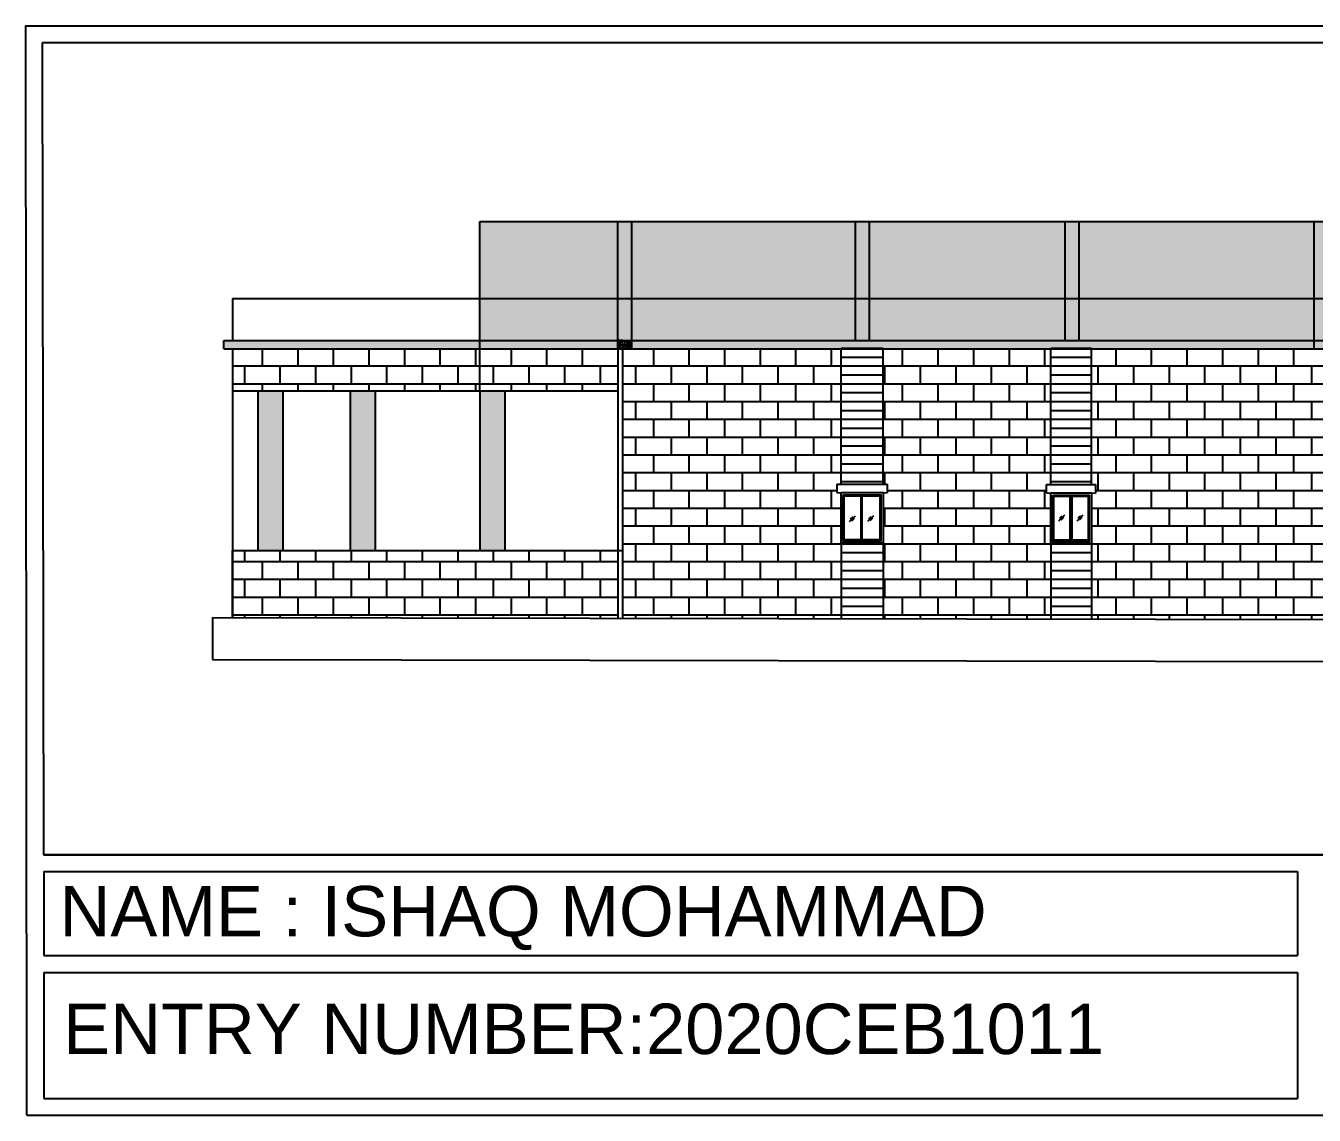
# Model space of a CAD drawing. Header units: inches. Extents: x 2770 to 5455, y -1794 to 2520.
# Drawn here: x 2889 to 3809, y -1794 to -1016 of the extents above; entities that cross this region are included whole.
import ezdxf

# ---------------------------------------------------------------- set-up
doc = ezdxf.new("R2010")
doc.units = ezdxf.units.IN
for name, color, linetype in [('bricks', 202, 'Continuous'), ('doors and windows', 220, 'Continuous'), ('elevation', 92, 'Continuous')]:
    doc.layers.add(name, color=color, linetype=linetype)
doc.styles.get("Standard").update_dxf_attribs({"font": 'arial.ttf', "height": 42})
pattern_1 = [(0, (-1349.237, -2769.8536), (1e-15, 6.35), [])]
pattern_2 = [(0, (-1349.237, -2769.854), (0, 12.7), []), (90, (-1349.237, -2769.854), (-25.4, 2e-15), [12.7, -12.7]), (90, (-1336.537, -2769.854), (-25.4, 2e-15), [-12.7, 12.7])]
pattern_3 = [(50, (-1349.237, -2769.8536), (1.8218467, -0.15939086), [0.1905, -2.0955]), (355, (-1349.237, -2769.8536), (-0.3524342, 1.91056845), [0.1524, -1.67640584]), (100.451445, (-1349.0851, -2769.8669), (1.46941247, 1.7511775), [0.1619001, -1.78090245]), (46.1842, (-1349.237, -2769.3456), (2.7107904, -0.4204233), [0.28575, -3.14325]), (96.635558, (-1349.011, -2769.3806), (2.3740413, 2.4742612), [0.2428502, -2.6713561]), (351.18415, (-1349.237, -2769.3456), (2.3740413, 2.4742612), [0.2285997, -2.5145973]), (21, (-1348.983, -2769.4726), (1.5161439, -1.02265198), [0.1905, -2.0955]), (326, (-1348.983, -2769.4726), (0.6180203, 1.84187966), [0.1524, -1.6764]), (71.451445, (-1348.8566, -2769.5578), (2.1341642, 0.8192277), [0.1619001, -1.7808994]), (37.5, (-1349.2369, -2769.8536), (0.03088603, 0.84555039), [0, -1.65608, 0, -1.7018, 0, -1.68275]), (7.5, (-1349.2369, -2769.8536), (0.66819663, 1.00180575), [0, -0.97028, 0, -1.61798, 0, -0.64135]), (327.5, (-1349.80335, -2769.8536), (1.35590595, -0.05728744), [0, -0.635, 0, -1.9812, 0, -2.6289]), (317.5, (-1350.0573, -2769.8536), (1.48129181, 0.2542649), [0, -0.8255, 0, -1.31572, 0, -1.8669])]

msp = doc.modelspace()

# ---------------------------------------------------------------- hatches: boundary and pattern name
at = {"true_color": 0x636466}
h = msp.add_hatch(dxfattribs=at)
h.set_pattern_fill('AR-CONC', color=251, scale=0.01)
h.set_pattern_definition(pattern_3)
h.paths.add_polyline_path([(3321.36, -1155.3), (3311.36, -1155.3), (3311.36, -1210.3), (3321.36, -1210.3)])
h.paths.add_polyline_path([(3321.36, -1210.3), (3311.36, -1210.3), (3311.36, -1240.3), (3314.8, -1240.3), (3321.36, -1240.3)])
h = msp.add_hatch(dxfattribs=at)
h.set_pattern_fill('AR-CONC', color=251, scale=0.01)
h.set_pattern_definition(pattern_3)
h.paths.add_polyline_path([(3490.9, -1155.3), (3480.9, -1155.3), (3480.9, -1210.3), (3490.9, -1210.3)])
h.paths.add_polyline_path([(3490.9, -1210.3), (3480.9, -1210.3), (3480.9, -1240.3), (3490.9, -1240.3)])
h.paths.add_polyline_path([(3640.78, -1155.3), (3630.78, -1155.3), (3630.78, -1210.3), (3640.78, -1210.3)])
h.paths.add_polyline_path([(3640.78, -1210.3), (3630.78, -1210.3), (3630.78, -1240.3), (3640.78, -1240.3)])
h.paths.add_polyline_path([(3818.65, -1155.3), (3808.65, -1155.3), (3808.65, -1210.3), (3818.65, -1210.3)])
h.paths.add_polyline_path([(3818.65, -1210.3), (3808.65, -1210.3), (3808.65, -1240.3), (3818.65, -1240.3)])
h.paths.add_polyline_path([(3900.41, -1155.3), (3890.41, -1155.3), (3890.41, -1210.3), (3900.41, -1210.3)])
h.paths.add_polyline_path([(3900.41, -1210.3), (3890.41, -1210.3), (3890.41, -1240.3), (3900.41, -1240.3)])
h.paths.add_polyline_path([(4068.25, -1155.3), (4058.25, -1155.3), (4058.25, -1210.3), (4068.25, -1210.3)])
h.paths.add_polyline_path([(4068.25, -1210.3), (4058.25, -1210.3), (4058.25, -1240.3), (4068.25, -1240.3)])
h.paths.add_polyline_path([(4243.54, -1155.3), (4233.54, -1155.3), (4233.54, -1210.3), (4243.54, -1210.3)])
h.paths.add_polyline_path([(4243.54, -1210.3), (4233.54, -1210.3), (4233.54, -1240.3), (4243.54, -1240.3)])
h.paths.add_polyline_path([(4400.41, -1155.3), (4390.41, -1155.3), (4390.41, -1210.3), (4400.41, -1210.3)])
h.paths.add_polyline_path([(4400.41, -1210.3), (4390.41, -1210.3), (4390.41, -1240.3), (4400.41, -1240.3)])
h.paths.add_polyline_path([(4482.17, -1155.3), (4472.17, -1155.3), (4472.17, -1210.3), (4482.17, -1210.3)])
h.paths.add_polyline_path([(4482.17, -1210.3), (4472.17, -1210.3), (4472.17, -1240.3), (4482.17, -1240.3)])
h.paths.add_polyline_path([(4620.72, -1155.31), (4610.72, -1155.31), (4610.72, -1210.3), (4620.72, -1210.3)])
h.paths.add_polyline_path([(4620.72, -1210.3), (4610.72, -1210.3), (4610.72, -1240.3), (4615.72, -1240.3), (4620.72, -1240.3)])
h.paths.add_polyline_path([(4879.21, -1155.31), (4869.21, -1155.31), (4869.21, -1210.3), (4879.21, -1210.3)])
h.paths.add_polyline_path([(4879.21, -1210.3), (4869.21, -1210.3), (4869.21, -1240.3), (4879.21, -1240.3)])
h.paths.add_polyline_path([(5051.85, -1155.31), (5041.85, -1155.31), (5041.85, -1210.3), (5051.85, -1210.3)])
h.paths.add_polyline_path([(5051.85, -1210.3), (5041.85, -1210.3), (5041.85, -1240.3), (5051.85, -1240.3)])
h = msp.add_hatch(dxfattribs=at)
h.set_pattern_fill('AR-CONC', color=251, scale=0.01)
h.set_pattern_definition(pattern_3)
h.paths.add_polyline_path([(3212.8, -1240.3), (3030.05, -1240.3), (3030.05, -1246.3), (3212.8, -1246.3)])
h = msp.add_hatch(dxfattribs=at)
h.set_pattern_fill('AR-CONC', color=251, scale=0.01)
h.set_pattern_definition(pattern_3)
h.paths.add_polyline_path([(3311.36, -1240.3), (3212.8, -1240.3), (3212.8, -1246.3), (3311.36, -1246.3)])
h.paths.add_polyline_path([(3808.65, -1240.3), (3321.36, -1240.3), (3321.36, -1246.3), (3808.65, -1246.3)])
h.paths.add_polyline_path([(4390.41, -1240.3), (3900.41, -1240.3), (3900.41, -1246.3), (4390.41, -1246.3)])
h.paths.add_polyline_path([(4472.17, -1240.3), (4400.41, -1240.3), (4400.41, -1246.3), (4472.17, -1246.3)])
h.paths.add_polyline_path([(4482.17, -1240.3), (4472.17, -1240.3), (4472.17, -1246.3), (4482.17, -1246.3)])
h.paths.add_polyline_path([(4755.35, -1240.3), (4482.17, -1240.3), (4482.17, -1246.3), (4764.35, -1246.3)])
h.paths.add_polyline_path([(5171.41, -1240.3), (4803.89, -1240.3), (4813.03, -1246.3), (5171.41, -1246.3)])
h.paths.add_polyline_path([(4797.94, -1240.3), (4788.94, -1240.3), (4788.94, -1245.62), (4789.97, -1246.3), (4797.94, -1246.3)])
h.paths.add_polyline_path([(4803.89, -1240.3), (4797.94, -1240.3), (4797.94, -1246.3), (4800.94, -1246.3), (4800.94, -1241.95), (4807.56, -1246.3), (4812.94, -1246.3), (4812.94, -1246.24)])
h.paths.add_polyline_path([(4773.94, -1240.3), (4769.44, -1240.3), (4769.44, -1246.3), (4773.94, -1246.3)])
h.paths.add_polyline_path([(4776.94, -1241.34), (4784.5, -1246.3), (4789.97, -1246.3), (4788.94, -1245.62), (4788.94, -1240.3), (4785.94, -1240.3), (4785.94, -1243.65), (4780.82, -1240.3), (4773.94, -1240.3), (4773.94, -1246.3), (4776.94, -1246.3)])
h.paths.add_polyline_path([(4400.41, -1240.3), (4390.41, -1240.3), (4390.41, -1246.3), (4400.41, -1246.3)])
h.paths.add_polyline_path([(3890.41, -1240.3), (3818.65, -1240.3), (3818.65, -1246.3), (3890.41, -1246.3)])
h.paths.add_polyline_path([(3900.41, -1240.3), (3890.41, -1240.3), (3890.41, -1246.3), (3900.41, -1246.3)])
h.paths.add_polyline_path([(3818.65, -1240.3), (3808.65, -1240.3), (3808.65, -1246.3), (3818.65, -1246.3)])
h = msp.add_hatch(dxfattribs=at)
h.set_pattern_fill('AR-CONC', color=251, scale=0.01)
h.set_pattern_definition(pattern_3)
h.paths.add_polyline_path([(3321.36, -1240.3), (3311.36, -1240.3), (3311.36, -1246.3), (3321.36, -1246.3)])
at = {"true_color": 0x939598}
h = msp.add_hatch(dxfattribs=at)
h.set_pattern_fill('AR-CONC', color=252, scale=0.025)
h.set_pattern_definition([(50, (-1349.237, -2769.8536), (4.5546167, -0.398477), [0.47625, -5.23875]), (355, (-1349.237, -2769.8536), (-0.8810855, 4.776421), [0.381, -4.1910146]), (100.45144, (-1348.8574, -2769.8868), (3.673531, 4.3779438), [0.40475, -4.452256]), (46.1842, (-1349.237, -2768.5836), (6.776976, -1.051058), [0.714375, -7.858125]), (96.63556, (-1348.672, -2768.671), (5.935103, 6.185653), [0.607126, -6.67839]), (351.18415, (-1349.237, -2768.5836), (5.935103, 6.185653), [0.571499, -6.286493]), (21, (-1348.602, -2768.901), (3.7903598, -2.55663), [0.47625, -5.23875]), (326, (-1348.602, -2768.901), (1.5450507, 4.604699), [0.381, -4.191]), (71.45144, (-1348.286, -2769.114), (5.3354105, 2.0480692), [0.40475, -4.4522484]), (37.5, (-1349.237, -2769.8536), (0.0772151, 2.11387597), [0, -4.1402, 0, -4.2545, 0, -4.206875]), (7.5, (-1349.237, -2769.8536), (1.6704916, 2.5045144), [0, -2.4257, 0, -4.04495, 0, -1.603375]), (327.5, (-1350.653, -2769.8536), (3.3897649, -0.1432186), [0, -1.5875, 0, -4.953, 0, -6.57225]), (317.5, (-1351.288, -2769.8536), (3.7032295, 0.6356623), [0, -2.06375, 0, -3.2893, 0, -4.66725])])
h.paths.add_polyline_path([(3230.8, -1276.3), (3212.8, -1276.3), (3212.8, -1390.31), (3230.8, -1390.31)])
h.paths.add_polyline_path([(3138.26, -1276.3), (3120.26, -1276.3), (3120.26, -1390.31), (3138.26, -1390.31)])
h.paths.add_polyline_path([(3072.26, -1276.3), (3054.26, -1276.3), (3054.26, -1390.31), (3072.26, -1390.31)])
at = {"layer": 'bricks', "true_color": 0xa953a0}
h = msp.add_hatch(dxfattribs=at)
h.set_pattern_fill('BRICK', color=215, scale=2)
h.set_pattern_definition(pattern_2)
h.paths.add_polyline_path([(3311.36, -1155.3), (3212.8, -1155.3), (3212.8, -1210.3), (3311.36, -1210.3)])
h.paths.add_polyline_path([(3480.9, -1155.3), (3321.36, -1155.3), (3321.36, -1210.3), (3480.9, -1210.3)])
h.paths.add_polyline_path([(3311.36, -1210.3), (3212.8, -1210.3), (3212.8, -1240.3), (3311.36, -1240.3)])
h.paths.add_polyline_path([(3480.9, -1210.3), (3321.36, -1210.3), (3321.36, -1240.3), (3480.9, -1240.3)])
h.paths.add_polyline_path([(3630.78, -1155.3), (3490.9, -1155.3), (3490.9, -1210.3), (3630.78, -1210.3)])
h.paths.add_polyline_path([(3630.78, -1210.3), (3490.9, -1210.3), (3490.9, -1240.3), (3630.78, -1240.3)])
h.paths.add_polyline_path([(3808.65, -1155.3), (3640.78, -1155.3), (3640.78, -1210.3), (3808.65, -1210.3)])
h.paths.add_polyline_path([(3808.65, -1210.3), (3640.78, -1210.3), (3640.78, -1240.3), (3808.65, -1240.3)])
h.paths.add_polyline_path([(3890.41, -1155.3), (3818.65, -1155.3), (3818.65, -1210.3), (3890.41, -1210.3)])
h.paths.add_polyline_path([(3890.41, -1210.3), (3818.65, -1210.3), (3818.65, -1240.3), (3890.41, -1240.3)])
h.paths.add_polyline_path([(4058.25, -1155.3), (3900.41, -1155.3), (3900.41, -1210.3), (4058.25, -1210.3)])
h.paths.add_polyline_path([(4058.25, -1210.3), (3900.41, -1210.3), (3900.41, -1240.3), (4058.25, -1240.3)])
h.paths.add_polyline_path([(4233.54, -1155.3), (4068.25, -1155.3), (4068.25, -1210.3), (4233.54, -1210.3)])
h.paths.add_polyline_path([(4233.54, -1210.3), (4068.25, -1210.3), (4068.25, -1240.3), (4233.54, -1240.3)])
h.paths.add_polyline_path([(4390.41, -1155.3), (4243.54, -1155.3), (4243.54, -1210.3), (4390.41, -1210.3)])
h.paths.add_polyline_path([(4390.41, -1210.3), (4243.54, -1210.3), (4243.54, -1240.3), (4390.41, -1240.3)])
h.paths.add_polyline_path([(4472.17, -1155.3), (4400.41, -1155.3), (4400.41, -1210.3), (4472.17, -1210.3)])
h.paths.add_polyline_path([(4472.17, -1210.3), (4400.41, -1210.3), (4400.41, -1240.3), (4472.17, -1240.3)])
h.paths.add_polyline_path([(4610.72, -1155.31), (4482.17, -1155.3), (4482.17, -1210.3), (4610.72, -1210.3)])
h.paths.add_polyline_path([(4610.72, -1210.3), (4482.17, -1210.3), (4482.17, -1240.3), (4610.72, -1240.3)])
h.paths.add_polyline_path([(4869.21, -1155.31), (4620.72, -1155.31), (4620.72, -1210.3), (4869.21, -1210.3)])
h.paths.add_polyline_path([(4761.94, -1212.78), (4782.05, -1225.97), (4803.89, -1240.3), (4869.21, -1240.3), (4869.21, -1210.3), (4620.72, -1210.3), (4620.72, -1240.3), (4761.94, -1240.3), (4761.94, -1222.3)])
h.paths.add_polyline_path([(5041.85, -1155.31), (4879.21, -1155.31), (4879.21, -1210.3), (5041.85, -1210.3)])
h.paths.add_polyline_path([(5041.85, -1210.3), (4879.21, -1210.3), (4879.21, -1240.3), (5041.85, -1240.3)])
h.paths.add_polyline_path([(5165.41, -1155.31), (5051.85, -1155.31), (5051.85, -1210.3), (5165.41, -1210.3)])
h.paths.add_polyline_path([(5165.41, -1210.3), (5051.85, -1210.3), (5051.85, -1240.3), (5165.41, -1240.3)])
at = {"layer": 'bricks', "true_color": 0xf27172}
h = msp.add_hatch(dxfattribs=at)
h.set_pattern_fill('BRICK', color=11, scale=2)
h.set_pattern_definition(pattern_2)
h.paths.add_polyline_path([(3311.36, -1390.31), (3164.21, -1390.31), (3036.26, -1390.31), (3036.26, -1438.31), (3311.36, -1438.76)])
h.paths.add_polyline_path([(3311.36, -1246.3), (3036.26, -1246.3), (3036.26, -1276.3), (3311.36, -1276.3)])
at = {"layer": 'bricks', "true_color": 0x2776bb}
h = msp.add_hatch(dxfattribs=at)
h.set_pattern_fill('BRICK', color=152, scale=2)
h.set_pattern_definition(pattern_2)
h.paths.add_polyline_path([(3470.96, -1349.03), (3467.96, -1349.02), (3467.96, -1343.02), (3470.96, -1343.03), (3470.96, -1246.3), (3314.8, -1246.3), (3314.8, -1438.77), (3470.96, -1439.03), (3470.96, -1385.03)])
h = msp.add_hatch(dxfattribs=at)
h.set_pattern_fill('BRICK', color=152, scale=2)
h.set_pattern_definition(pattern_2)
h.paths.add_polyline_path([(3620.68, -1246.3), (3500.85, -1246.3), (3500.85, -1343.08), (3503.85, -1343.08), (3503.85, -1349.08), (3500.85, -1349.08), (3500.85, -1385.08), (3500.85, -1439.08), (3620.68, -1439.28), (3620.68, -1385.33), (3620.68, -1349.28), (3617.68, -1349.27), (3617.68, -1343.27), (3620.68, -1343.28)])
h = msp.add_hatch(dxfattribs=at)
h.set_pattern_fill('BRICK', color=152, scale=2)
h.set_pattern_definition(pattern_2)
h.paths.add_polyline_path([(3818.65, -1346.55), (3818.65, -1246.3), (3649.72, -1246.3), (3649.68, -1343.33), (3652.68, -1343.33), (3652.68, -1349.33), (3649.66, -1349.33), (3649.66, -1385.33), (3649.66, -1439.33), (3818.65, -1439.61)])
at = {"layer": 'elevation'}
h = msp.add_hatch(dxfattribs=at)
h.set_pattern_fill('ANSI31', color=256, scale=2, angle=315)
h.set_pattern_definition(pattern_1)
h.paths.add_polyline_path([(3500.85, -1240.3), (3470.96, -1240.3), (3470.96, -1343.03), (3500.85, -1343.08)])
h = msp.add_hatch(dxfattribs=at)
h.set_pattern_fill('ANSI31', color=256, scale=2, angle=315)
h.set_pattern_definition(pattern_1)
h.paths.add_polyline_path([(3649.66, -1385.33), (3620.68, -1385.33), (3620.68, -1439.28), (3649.64, -1439.33)])
h.paths.add_polyline_path([(3649.72, -1240.3), (3620.68, -1240.3), (3620.68, -1343.28), (3649.68, -1343.33)])
h = msp.add_hatch(dxfattribs=at)
h.set_pattern_fill('ANSI31', color=256, scale=2, angle=315)
h.set_pattern_definition(pattern_1)
h.paths.add_polyline_path([(3500.85, -1385.08), (3470.96, -1385.08), (3470.96, -1439.03), (3500.85, -1439.08)])

# ---------------------------------------------------------------- linework, layer by layer
for p, q in [((3212.8, -1210.3), (3212.8, -1155.3)), ((3212.8, -1155.3), (3212.8, -1155.3)), ((3212.8, -1155.3), (5165.41, -1155.31)), ((3311.36, -1246.3), (3311.36, -1155.3)), ((3321.36, -1246.3), (3321.36, -1155.3)), ((3480.9, -1155.3), (3480.9, -1240.3)), ((3490.9, -1155.3), (3490.9, -1240.3)), ((3630.78, -1155.3), (3630.78, -1240.3)), ((3640.78, -1155.3), (3640.78, -1240.3)), ((3808.65, -1246.3), (3808.65, -1155.3)), ((3036.26, -1210.3), (3036.26, -1240.3)), ((3036.26, -1210.3), (3036.26, -1240.3)), ((3036.26, -1210.3), (3036.26, -1240.3)), ((3036.26, -1210.3), (3036.26, -1240.3)), ((3036.26, -1210.3), (5165.41, -1210.3)), ((3212.8, -1276.3), (3212.8, -1210.3)), ((3030.05, -1246.3), (3030.05, -1240.3)), ((3030.05, -1240.3), (5171.41, -1240.3)), ((3036.26, -1240.3), (3036.26, -1240.3)), ((3036.26, -1240.3), (3036.26, -1240.3)), ((3036.26, -1240.3), (3036.26, -1240.3)), ((3036.26, -1240.3), (3036.26, -1240.3)), ((3036.26, -1240.3), (3036.26, -1240.3)), ((3036.26, -1240.3), (3036.26, -1240.3)), ((3036.26, -1240.3), (3036.26, -1240.3)), ((3054.26, -1240.3), (3054.26, -1240.3)), ((3120.26, -1240.3), (3120.26, -1240.3)), ((3230.8, -1240.3), (3230.8, -1240.3)), ((3314.8, -1240.3), (3311.36, -1240.3)), ((3630.78, -1240.3), (3630.78, -1240.3)), ((3030.05, -1246.3), (5171.41, -1246.3)), ((3036.26, -1246.3), (3036.26, -1246.3)), ((3036.26, -1246.3), (3036.26, -1246.3)), ((3036.26, -1246.3), (3036.26, -1438.31)), ((3311.36, -1246.3), (3311.36, -1438.76)), ((3314.8, -1246.3), (3314.8, -1438.77)), ((3470.96, -1343.03), (3470.96, -1246.3)), ((3500.85, -1343.08), (3500.85, -1246.3)), ((3620.68, -1343.28), (3620.68, -1246.3)), ((3649.68, -1343.33), (3649.72, -1246.3)), ((3036.26, -1276.3), (3311.36, -1276.3)), ((3054.26, -1276.3), (3054.26, -1390.31)), ((3072.26, -1276.3), (3072.26, -1390.31)), ((3120.26, -1276.3), (3120.26, -1390.31)), ((3138.26, -1276.3), (3138.26, -1390.31)), ((3212.8, -1276.3), (3212.8, -1390.31)), ((3230.8, -1276.3), (3230.8, -1390.31)), ((3617.68, -1343.28), (3617.68, -1343.27)), ((3634.28, -1349.3), (3634.28, -1349.28)), ((3635.78, -1349.3), (3635.78, -1349.28)), ((3470.96, -1385.03), (3470.96, -1439.03)), ((3500.85, -1385.08), (3500.85, -1439.08)), ((3620.68, -1385.33), (3620.68, -1439.14)), ((3634.28, -1385.3), (3634.28, -1385.33)), ((3635.78, -1385.3), (3635.78, -1385.33)), ((3649.66, -1385.33), (3649.66, -1439.33)), ((3036.26, -1438.31), (3036.26, -1390.31)), ((3036.26, -1390.31), (3036.26, -1390.31)), ((3036.26, -1390.31), (3164.21, -1390.31)), ((3164.21, -1390.31), (3314.73, -1390.31)), ((3022.05, -1438.28), (5179.41, -1441.87)), ((3022.05, -1438.28), (3022.05, -1468.28)), ((3022.05, -1468.28), (5179.41, -1471.87)), ((2901.6, -1607.66), (5318.46, -1607.66)), ((2901.6, -1607.66), (3796.94, -1607.66)), ((2901.6, -1619.66), (3796.94, -1619.66)), ((2901.6, -1619.66), (2901.6, -1679.66)), ((3796.94, -1619.66), (3796.94, -1679.66)), ((2901.6, -1679.66), (3796.94, -1679.66)), ((2901.6, -1691.66), (3796.94, -1691.66)), ((2901.6, -1691.66), (2901.6, -1781.66)), ((3796.94, -1691.66), (3796.94, -1781.66)), ((2901.6, -1781.66), (3796.94, -1781.66)), ((2889.5, -1793.66), (5330.36, -1793.66))]:
    msp.add_line(p, q)
msp.add_lwpolyline([(2889.5, -1793.66), (2888.65, -1015.63), (5329.51, -1015.63), (5330.36, -1793.66)])
msp.add_lwpolyline([(2900.67, -1027.63), (5317.53, -1027.63), (5318.46, -1607.66), (2901.6, -1607.66)], close=True)
at = {"layer": 'doors and windows'}
for p, q in [((3467.96, -1343.02), (3467.96, -1349.02)), ((3467.96, -1343.02), (3503.85, -1343.08)), ((3503.85, -1343.08), (3503.85, -1349.08)), ((3617.68, -1349.27), (3617.68, -1343.27)), ((3617.68, -1343.27), (3652.68, -1343.33)), ((3652.68, -1343.33), (3652.68, -1349.33)), ((3467.96, -1349.02), (3503.85, -1349.08)), ((3485.15, -1382.83), (3485.15, -1351.28)), ((3485.9, -1383.58), (3485.9, -1350.53)), ((3617.68, -1349.27), (3652.68, -1349.33)), ((3634.28, -1351.53), (3634.28, -1383.08)), ((3635.78, -1350.78), (3635.78, -1383.83)), ((3476.94, -1369.74), (3481.21, -1365.53)), ((3477.66, -1367.98), (3479.41, -1366.25)), ((3478.65, -1369.1), (3480.56, -1367.23)), ((3489.93, -1369.51), (3494.21, -1365.31)), ((3490.65, -1367.76), (3492.4, -1366.03)), ((3491.65, -1368.88), (3493.55, -1367)), ((3626.34, -1369.12), (3630.62, -1364.91)), ((3627.06, -1367.36), (3628.81, -1365.63)), ((3628.05, -1368.48), (3629.96, -1366.61)), ((3639.54, -1369.12), (3643.81, -1364.91)), ((3640.26, -1367.36), (3642.01, -1365.63)), ((3641.25, -1368.48), (3643.16, -1366.61)), ((3470.96, -1385.03), (3500.85, -1385.08)), ((3485.15, -1385.05), (3485.15, -1385.05)), ((3620.68, -1385.28), (3649.66, -1385.33))]:
    msp.add_line(p, q, dxfattribs=at)
for points in [[(3470.96, -1349.03), (3500.85, -1349.03), (3500.85, -1385.08), (3470.96, -1385.08)], [(3472.46, -1350.53), (3499.35, -1350.53), (3499.35, -1383.58), (3472.46, -1383.58)], [(3620.68, -1349.28), (3649.66, -1349.28), (3649.66, -1385.33), (3620.68, -1385.33)], [(3622.18, -1350.78), (3648.16, -1350.78), (3648.16, -1383.83), (3622.18, -1383.83)]]:
    msp.add_lwpolyline(points, close=True, dxfattribs=at)
for points in [[(3485.15, -1382.83), (3473.21, -1382.83), (3473.21, -1351.28), (3485.15, -1351.28)], [(3485.9, -1351.28), (3498.6, -1351.28), (3498.6, -1382.83), (3485.9, -1382.83)], [(3634.28, -1383.08), (3622.93, -1383.08), (3622.93, -1351.53), (3634.28, -1351.53)], [(3635.78, -1351.53), (3647.41, -1351.53), (3647.41, -1383.08), (3635.78, -1383.08)]]:
    msp.add_lwpolyline(points, dxfattribs=at)

# ---------------------------------------------------------------- texts
at = {"char_height": 36, "attachment_point": 1}
for s, width, insert in [('NAME : ISHAQ MOHAMMAD', 778.5715, (2912.74, -1629.91)), ('ENTRY NUMBER:2020CEB1011', 828.5767, (2915.32, -1713.98))]:
    msp.add_mtext_dynamic_manual_height_columns(s, width=width, gutter_width=180, heights=[0], dxfattribs=dict(at, insert=insert))

doc.saveas('drawing.dxf')
